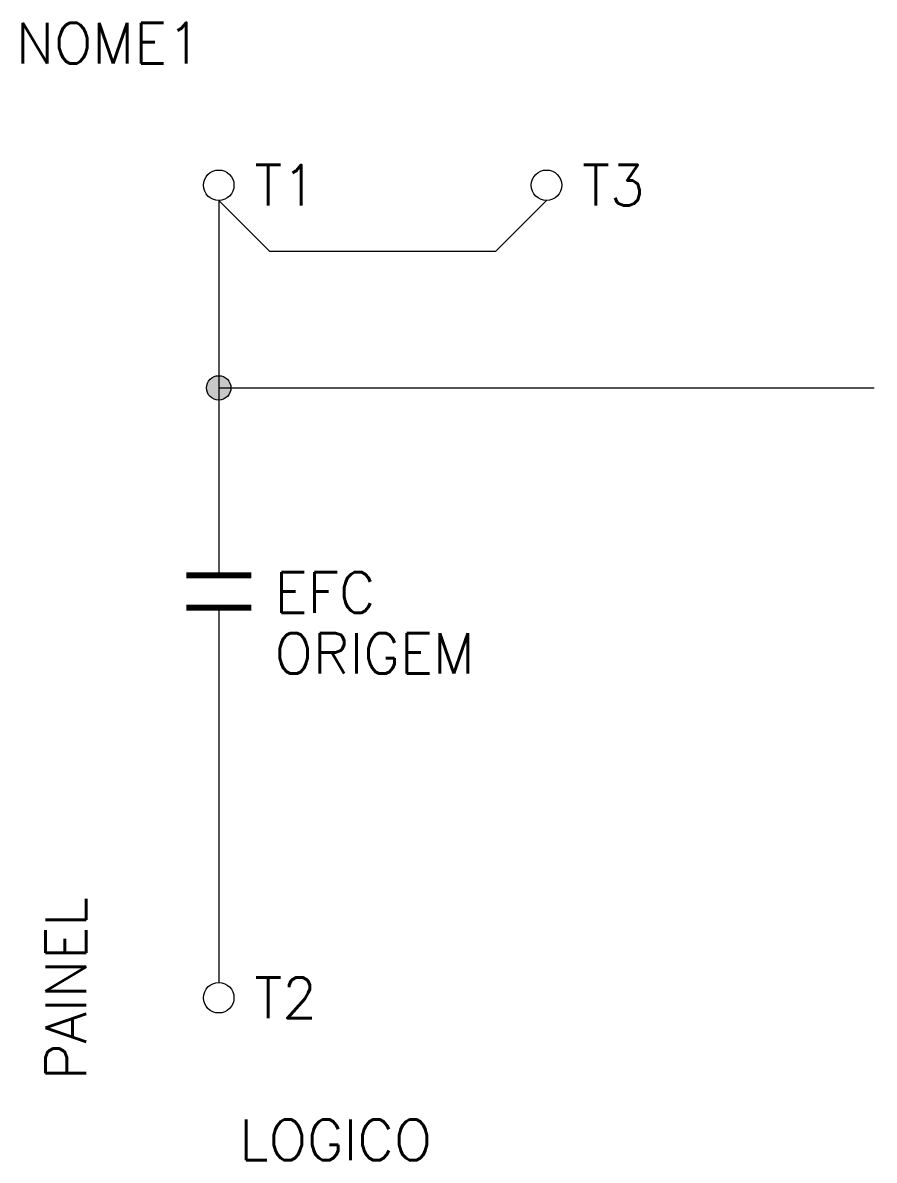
# Model space of a CAD drawing. Header units: millimetres. Extents: x -9.7 to 32.3, y -48.7 to 7.3.
import ezdxf
from ezdxf.enums import TextEntityAlignment as Align

# ---------------------------------------------------------------- set-up
doc = ezdxf.new("R2010")
doc.units = ezdxf.units.MM
doc.header["$LTSCALE"] = 10
doc.styles.add('ROMANS', font='romans.shx')

msp = doc.modelspace()

# ---------------------------------------------------------------- hatches: boundary and pattern name
msp.add_hatch(color=7).paths.add_polyline_path([(0.6, -10.725, 1), (-0.6, -10.725, 1)])

# ---------------------------------------------------------------- linework, layer by layer
at = {"color": 7, "linetype": 'Continuous'}
msp.add_line((0, -1.5), (0, -19.95), dxfattribs=at)
for p, q in [((0, -1.5), (2.5, -3.994)), ((16.147, -1.5), (13.647, -3.994)), ((2.5, -3.994), (13.647, -3.994))]:
    msp.add_line(p, q)
at = {"color": 7}
for p, q in [((0, -10.725), (32.293, -10.725)), ((0, -21.55), (0, -40))]:
    msp.add_line(p, q, dxfattribs=at)
at = {"color": 7, "const_width": 0.3}
for points in [[(-1.6, -19.95), (1.6, -19.95)], [(-1.6, -21.55), (1.6, -21.55)]]:
    msp.add_lwpolyline(points, dxfattribs=at)
at = {"color": 7}
for centre, radius in [((0, -0.75), 0.75), ((16.147, -0.75), 0.75), ((0, -10.725), 0.6), ((0, -40.75), 0.75)]:
    msp.add_circle(centre, radius, dxfattribs=at)

# ---------------------------------------------------------------- texts
at = {"color": 7, "lineweight": -3, "style": 'ROMANS'}
for tag, text, p in [('NOME1', '', (-10, 6.25)), ('T1', '', (1.75, -0.75)), ('T3', '', (17.897, -0.75)), ('EFC', '', (2.75, -20.795)), ('ORIGEM', 'ENDERECO FISICO', (2.75, -23.795)), ('T2', '', (1.75, -40.75))]:
    msp.add_attdef(tag, text=text, height=2, dxfattribs=at).set_placement(p, align=Align.MIDDLE_LEFT)
msp.add_attdef('PAINEL', text='', height=2, rotation=90, dxfattribs=at).set_placement((-7.532, -44.799), align=Align.MIDDLE_LEFT)
msp.add_attdef('LOGICO', text='DIAGRAMA LOGICO', height=2, dxfattribs=at).set_placement((1, -46.75), align=Align.TOP_LEFT)

doc.saveas('drawing.dxf')
